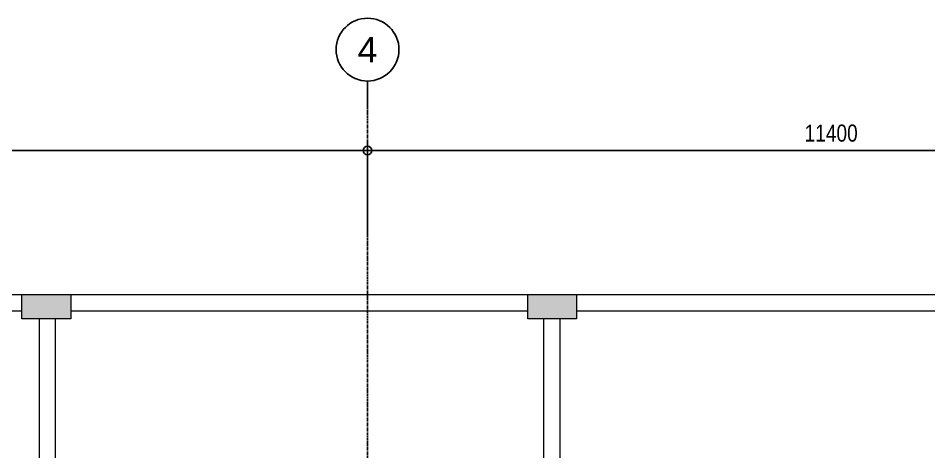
# Model space of a CAD drawing. Header units: millimetres. Extents: x -187664 to 435448, y -313239 to 299894.
# Drawn here: x 73990 to 85185, y -81738 to -76404 of the extents above; entities that cross this region are included whole.
import ezdxf
from ezdxf.enums import TextEntityAlignment as Align

# ---------------------------------------------------------------- set-up
doc = ezdxf.new("R2010")
doc.units = ezdxf.units.MM
doc.linetypes.add('CENTER', pattern=[2, 1.25, -0.25, 0.25, -0.25])
doc.linetypes.add('XKITLINE00', pattern=[0])
for name, color, linetype in [('000 - EXISTING_CONCRETE_MAIN_COLOR_1', 7, 'Continuous'), ('S-DIM', 7, 'Continuous'), ('Stan-Dim', 7, 'Continuous')]:
    doc.layers.add(name, color=color, linetype=linetype)
doc.layers.add('Part', color=7, linetype='Continuous', lineweight=0)
doc.styles.add('RomanS', font='arial.ttf', dxfattribs={"width": 0.8})
doc.dimstyles.new('Dim-Cen', dxfattribs={"dimtxt": 3, "dimasz": 1, "dimexe": 0, "dimexo": 2.5, "dimgap": 1.5, "dimtad": 1, "dimdec": 0, "dimzin": 1, "dimdsep": 46, "dimtxsty": 'RomanS', "dimblk": 'CEN1', "dimcen": 0.09, "dimclrd": 7, "dimclre": 7, "dimclrt": 7, "dimadec": 0, "dimazin": 0, "dimtfac": 1, "dimtdec": 0, "dimtofl": 0, "dimtmove": 2, "dimatfit": 3, "dimfxl": 1, "dimtfill": 1, "dimtfillclr": 256, "dimtolj": 1, "dimtzin": 0, "dimarcsym": 0})

# ---------------------------------------------------------------- blocks, each defined once
blk = doc.blocks.new('*A8382')
at = {"layer": 'Part'}
blk.add_hatch(color=7, dxfattribs=at).paths.add_polyline_path([(507.198, 179.7), (507.198, 182.1), (511.998, 182.1), (511.998, 179.7)], flags=17)
blk = doc.blocks.new('*A8786')
at = {"layer": 'Part'}
blk.add_hatch(color=7, dxfattribs=at).paths.add_polyline_path([(556.95, 179.7), (556.95, 182.1), (561.75, 182.1), (561.75, 179.7)], flags=17)
blk = doc.blocks.new('*A21352055')
at = {"layer": '000 - EXISTING_CONCRETE_MAIN_COLOR_1', "color": 7, "linetype": 'XKITLINE00', "lineweight": 0}
for p, q in [((491.350427, 182.099934), (507.198427, 182.099934)), ((511.998427, 182.099934), (556.950427, 182.099934)), ((561.750427, 182.099934), (602.398427, 182.099934)), ((491.350427, 180.499934), (507.198427, 180.499934)), ((511.998427, 180.499934), (556.950427, 180.499934)), ((561.750427, 180.499934), (602.398427, 180.499934))]:
    blk.add_line(p, q, dxfattribs=at)
blk = doc.blocks.new('*A22172137')
at = {"layer": '000 - EXISTING_CONCRETE_MAIN_COLOR_1', "color": 7, "linetype": 'XKITLINE00', "lineweight": 0}
for p, q in [((558.550427, 165.539977), (558.550427, 179.699934)), ((560.150427, 165.539977), (560.150427, 179.699934))]:
    blk.add_line(p, q, dxfattribs=at)
blk = doc.blocks.new('*A23222242')
at = {"layer": 'Part', "color": 7, "linetype": 'XKITLINE00', "lineweight": 0}
for p, q in [((507.198427, 182.099934), (511.998427, 182.099934)), ((507.198427, 179.699934), (507.198427, 182.099934)), ((511.998427, 182.099934), (511.998427, 179.699934)), ((511.998427, 179.699934), (507.198427, 179.699934))]:
    blk.add_line(p, q, dxfattribs=at)
blk = doc.blocks.new('*A23392259')
at = {"layer": '000 - EXISTING_CONCRETE_MAIN_COLOR_1', "color": 7, "linetype": 'XKITLINE00', "lineweight": 0}
for p, q in [((508.918408, 164.739977), (508.918408, 179.699934)), ((510.518408, 164.739977), (510.518408, 179.699934))]:
    blk.add_line(p, q, dxfattribs=at)
blk = doc.blocks.new('*A23402260')
at = {"layer": 'Part', "color": 7, "linetype": 'XKITLINE00', "lineweight": 0}
for p, q in [((556.950427, 182.099934), (561.750427, 182.099934)), ((556.950427, 179.699934), (556.950427, 182.099934)), ((561.750427, 182.099934), (561.750427, 179.699934)), ((561.750427, 179.699934), (556.950427, 179.699934))]:
    blk.add_line(p, q, dxfattribs=at)
blk = doc.blocks.new('CEN1')
at = {"color": 7}
for p, q in [((1.5, 0), (-1.5, 0)), ((0, 1.5), (0, -1.5))]:
    blk.add_line(p, q, dxfattribs=at)
blk.add_circle((0, 0), 0.75, dxfattribs=at)
blk = doc.blocks.new('*D4654')
at = {"layer": 'S-DIM', "color": 7, "lineweight": -2, "transparency": 16777216}
for p, q in [((66885, -79081), (66885, -78031)), ((66955, -78031), (78215, -78031)), ((78285, -79081), (78285, -78031))]:
    blk.add_line(p, q, dxfattribs=at)
at = {"layer": 'S-DIM', "color": 7, "lineweight": -2, "transparency": 16777216, "xscale": 70, "yscale": 70, "zscale": 70, "rotation": 180}
blk.add_blockref('CEN1', (66885, -78031), dxfattribs=at)
at = {"layer": 'S-DIM', "color": 7, "lineweight": -2, "transparency": 16777216, "xscale": 70, "yscale": 70, "zscale": 70}
blk.add_blockref('CEN1', (78285, -78031), dxfattribs=at)
at = {"layer": 'S-DIM', "color": 7, "transparency": 16777216, "insert": (72585, -77819), "char_height": 210, "attachment_point": 5, "style": 'RomanS', "bg_fill": 3, "box_fill_scale": 1.1, "bg_fill_color": 256, "bg_fill_true_color": 13158600, "bg_fill_transparency": 0}
blk.add_mtext('\\A1;11400', dxfattribs=at)
blk = doc.blocks.new('*D4650')
at = {"layer": 'S-DIM', "color": 7, "lineweight": -2, "transparency": 16777216}
for p, q in [((78285, -79081), (78285, -78031)), ((89615, -78031), (78355, -78031)), ((89685, -79081), (89685, -78031))]:
    blk.add_line(p, q, dxfattribs=at)
at = {"layer": 'S-DIM', "color": 7, "lineweight": -2, "transparency": 16777216, "xscale": 70, "yscale": 70, "zscale": 70, "rotation": 180}
blk.add_blockref('CEN1', (78285, -78031), dxfattribs=at)
at = {"layer": 'S-DIM', "color": 7, "lineweight": -2, "transparency": 16777216, "xscale": 70, "yscale": 70, "zscale": 70}
blk.add_blockref('CEN1', (89685, -78031), dxfattribs=at)
at = {"layer": 'S-DIM', "color": 7, "transparency": 16777216, "insert": (83985, -77819), "char_height": 210, "attachment_point": 5, "style": 'RomanS', "bg_fill": 3, "box_fill_scale": 1.1, "bg_fill_color": 256, "bg_fill_true_color": 13158600, "bg_fill_transparency": 0}
blk.add_mtext('\\A1;11400', dxfattribs=at)

msp = doc.modelspace()

# ---------------------------------------------------------------- linework, layer by layer
at = {"color": 7}
msp.add_line((78285.289, -77176.791), (78285.289, -77481.129), dxfattribs=at)
at = {"color": 7, "linetype": 'CENTER', "ltscale": 30}
msp.add_line((78285.289, -77481.129), (78285.289, -88853.336), dxfattribs=at)
at = {"color": 7}
msp.add_circle((78285.289, -76790.565), 386.227, dxfattribs=at)

# ---------------------------------------------------------------- block references
at = {"color": 7, "lineweight": 0, "xscale": 125, "yscale": 125, "zscale": 125}
for name in ['*A21352055', '*A8382', '*A23222242', '*A8786', '*A23402260', '*A23392259', '*A22172137']:
    msp.add_blockref(name, (10635.486, -102566.418), dxfattribs=at)

# ---------------------------------------------------------------- texts
at = {"layer": 'Stan-Dim', "color": 7, "style": 'RomanS'}
msp.add_attdef('4', text='', height=312.5, dxfattribs=at).set_placement((78285.289, -76790.565), align=Align.MIDDLE_CENTER)

# ---------------------------------------------------------------- next in the draw order: dimensions: what is measured, and where the dimension line sits
at = {"layer": 'S-DIM', "color": 7}
dim = msp.add_linear_dim(base=(78285.289, -78031.059), p1=(66885.289, -79256.18), p2=(78285.289, -79256.18), dimstyle='Dim-Cen', override={"dimscale": 70, "dimclrd": 7, "dimclre": 7, "dimclrt": 7}, dxfattribs=at)
dim.commit()
dim.dimension.update_dxf_attribs({"geometry": '*D4654', "text_midpoint": (72585.289, -77818.839)})

# ---------------------------------------------------------------- next in the draw order: dimensions: what is measured, and where the dimension line sits
dim = msp.add_linear_dim(base=(78285.289, -78031.059), p1=(89685.289, -79256.18), p2=(78285.289, -79256.18), angle=180, dimstyle='Dim-Cen', override={"dimscale": 70, "dimclrd": 7, "dimclre": 7, "dimclrt": 7}, dxfattribs=at)
dim.commit()
dim.dimension.update_dxf_attribs({"geometry": '*D4650', "text_midpoint": (83985.289, -77818.839)})

doc.saveas('drawing.dxf')
